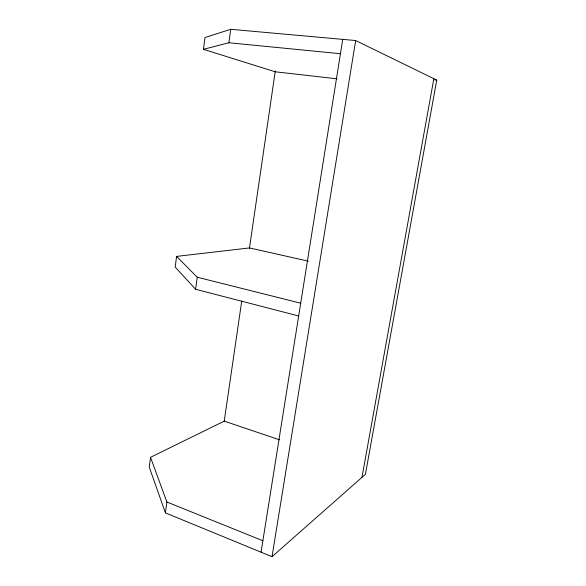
<?xml version="1.0" encoding="UTF-8"?>
<svg xmlns="http://www.w3.org/2000/svg" width="586" height="586" viewBox="0 0 586 586"><rect width="100%" height="100%" fill="white"/><g stroke="black" fill="none" stroke-linecap="round" stroke-linejoin="round"><path stroke-width="0.88" d="M279.471 439.8L224.233 421.136L150.521 457.322L149.254 467.101L165.42 512.882L272.014 556.7L365.415 474.316L436.746 80.114L355.665 40.537L230.701 29.3L204.983 37.526L203.452 49.327L275.171 71.785L337.031 78.81M308.339 261.166L249.49 247.937L176.584 256.397L175.192 267.121L195.599 289.272L298.662 315.986M165.42 512.882L166.885 502.012L150.521 457.322M195.599 289.272L197.233 277.215L176.584 256.397M203.452 49.327L228.884 42.741L230.701 29.3M224.182 421.466L241.754 300.984M249.416 248.442L275.303 70.884M261.048 552.195L342.722 39.372M272.014 556.7L355.665 40.537M361.965 477.356L433.838 78.692M228.884 42.741L340.429 53.729M434.937 79.916L436.746 80.114M197.233 277.215L300.699 303.204M166.885 502.012L262.872 540.746"/></g></svg>
